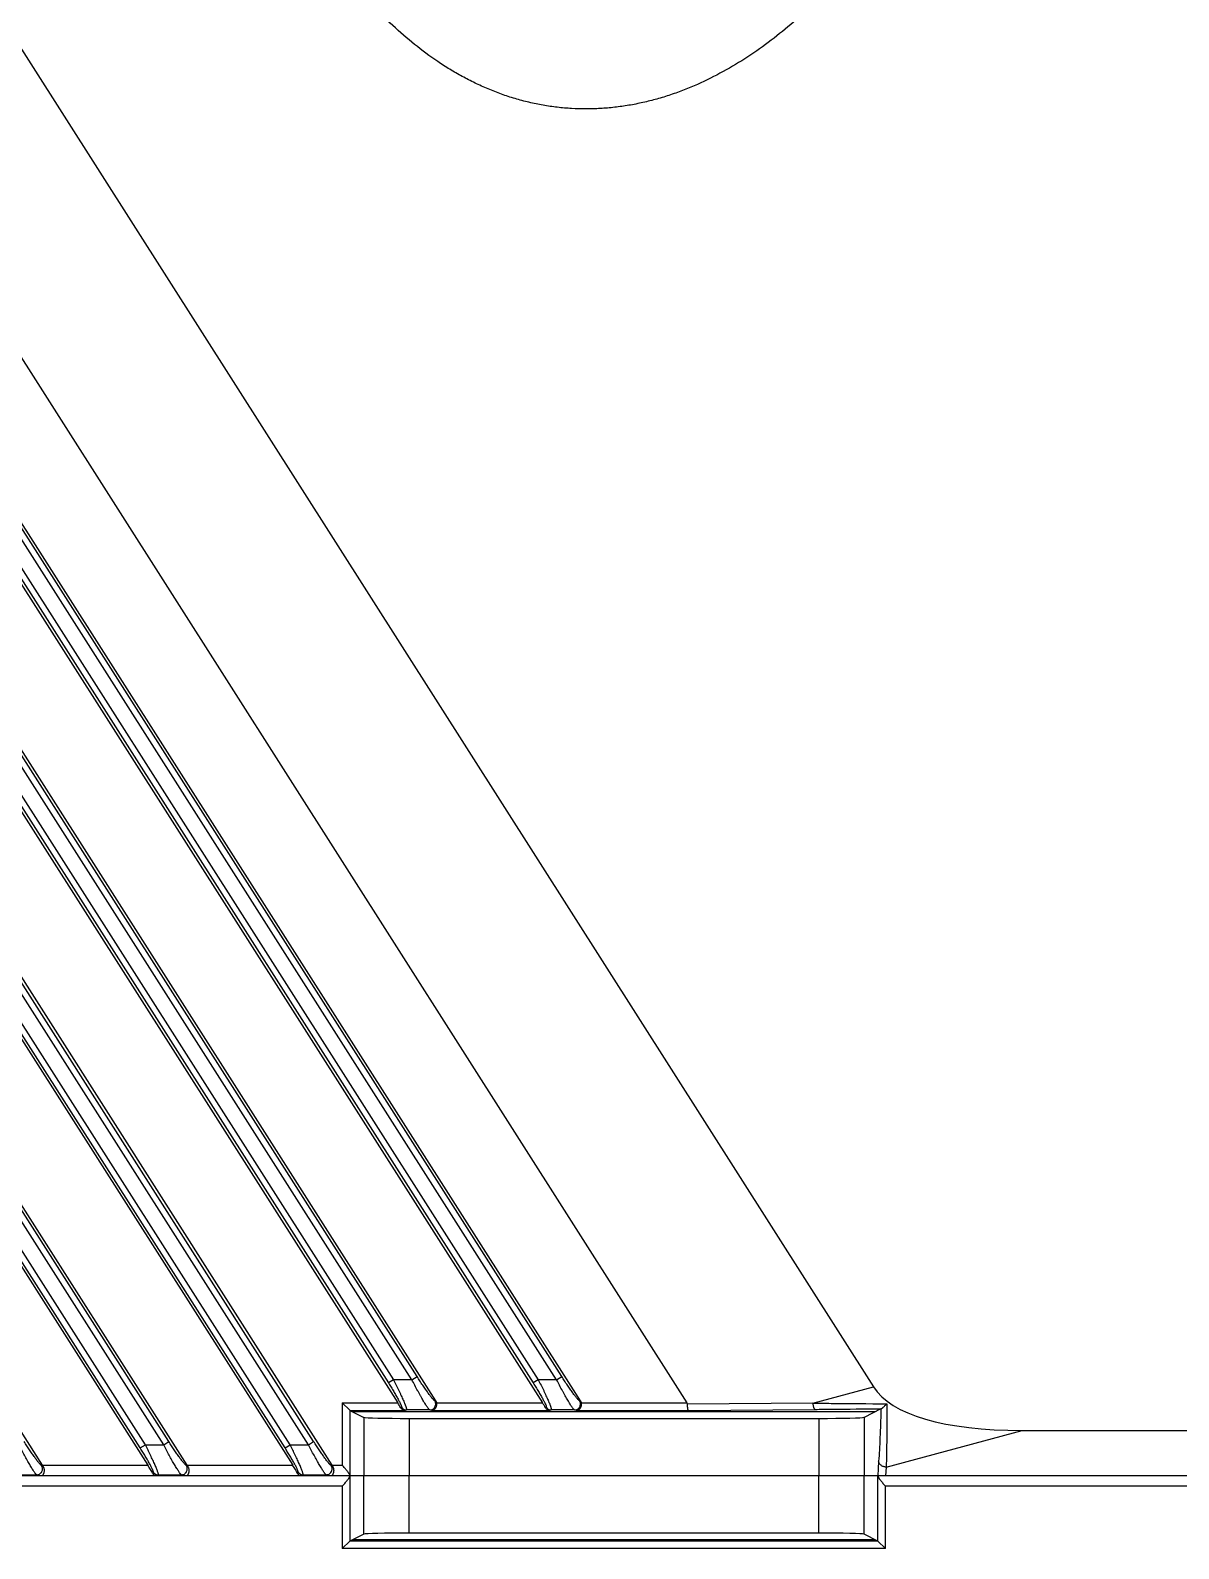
# Model space of a CAD drawing. Header units: millimetres. Extents: x 620 to 19791, y 2539 to 6969.
# Drawn here: x 14177.7 to 14253.9, y 5144.2 to 5244.9 of the extents above; entities that cross this region are included whole.
import ezdxf

# ---------------------------------------------------------------- set-up
doc = ezdxf.new("R2010")
doc.units = ezdxf.units.MM

# ---------------------------------------------------------------- blocks, each defined once
blk = doc.blocks.new('DTGFH')
at = {"color": 7, "linetype": 'Continuous'}
for p, q in [((9401.05, 4441.2), (8801.05, 4441.2)), ((8972.53, 4440.5), (8938.47, 4440.5)), ((8972.53, 4440.5), (8972.53, 4436.37)), ((8973.03, 4441.16), (8973.03, 4436.87)), ((8973.96, 4437.33), (8973.96, 4441.2)), ((8976.96, 4437.4), (8976.96, 4441.2)), ((9004.14, 4437.4), (9004.14, 4441.2)), ((9007.14, 4437.33), (9007.14, 4441.2)), ((9008.06, 4436.87), (9008.06, 4441.16)), ((9008.56, 4436.37), (9008.56, 4440.5)), ((9146.91, 4440.5), (9008.56, 4440.5)), ((8973.96, 4437.33), (8973.03, 4436.87)), ((9004.14, 4437.4), (8976.96, 4437.4)), ((9008.06, 4436.87), (9007.14, 4437.33)), ((8973.03, 4436.87), (8972.53, 4436.37)), ((9008.56, 4436.37), (8972.53, 4436.37)), ((9008.06, 4436.87), (8973.03, 4436.87)), ((9007.89, 4436.95), (8973.21, 4436.95)), ((9008.56, 4436.37), (9008.06, 4436.87)), ((8803.44, 4409.83), (8995.39, 4108.53)), ((8819.62, 4404.91), (9007.76, 4109.59)), ((8988.34, 4108.66), (8801.78, 4401.5)), ((8986.75, 4110.06), (8803.1, 4398.34)), ((8987.09, 4110.28), (8803.44, 4398.55)), ((8801.75, 4397.46), (8985.81, 4108.53)), ((8802.76, 4396.21), (8985.2, 4109.85)), ((8803.1, 4396.42), (8985.53, 4110.06)), ((8978.74, 4108.66), (8801.78, 4386.42)), ((8977.15, 4110.06), (8803.1, 4383.26)), ((8977.49, 4110.28), (8803.44, 4383.48)), ((8801.75, 4382.38), (8976.21, 4108.53)), ((8802.76, 4381.13), (8975.59, 4109.85)), ((8803.1, 4381.35), (8975.93, 4110.06)), ((8971.85, 4104.4), (8801.78, 4371.35)), ((8970.29, 4105.75), (8803.1, 4368.19)), ((8970.63, 4105.97), (8803.44, 4368.4)), ((8801.75, 4367.3), (8969.24, 4104.4)), ((8968.73, 4105.54), (8802.76, 4366.06)), ((8969.07, 4105.75), (8803.1, 4366.27)), ((8962.24, 4104.4), (8801.78, 4356.27)), ((8960.69, 4105.75), (8803.1, 4353.11)), ((8961.02, 4105.97), (8803.44, 4353.33)), ((8801.75, 4352.23), (8959.63, 4104.4)), ((8959.13, 4105.54), (8802.76, 4350.98)), ((8959.47, 4105.75), (8803.1, 4351.2)), ((8952.64, 4104.4), (8801.78, 4341.19)), ((8975.93, 4110.06), (8975.59, 4109.85)), ((8977.15, 4110.06), (8975.93, 4110.06)), ((8977.15, 4110.06), (8977.49, 4110.28)), ((8985.53, 4110.06), (8985.2, 4109.85)), ((8986.75, 4110.06), (8985.53, 4110.06)), ((8986.75, 4110.06), (8987.09, 4110.28)), ((9003.75, 4108.51), (9007.76, 4109.59)), ((8972.53, 4108.53), (8973.03, 4108.04)), ((8972.53, 4108.53), (8976.21, 4108.53)), ((8972.53, 4108.53), (8972.53, 4104.4)), ((8973.03, 4108.04), (8973.03, 4103.74)), ((8973.03, 4108.03), (8973.96, 4107.57)), ((8973.03, 4108.03), (8976.7, 4108.03)), ((8976.39, 4108.23), (8976.45, 4108.25)), ((8976.79, 4108.06), (8976.7, 4108.03)), ((8978.33, 4108.06), (8976.79, 4108.06)), ((8978.46, 4108.03), (8978.33, 4108.06)), ((8978.46, 4108.03), (8986.3, 4108.03)), ((8978.74, 4108.66), (8978.67, 4108.68)), ((8978.79, 4108.53), (8985.81, 4108.53)), ((8985.99, 4108.23), (8986.05, 4108.25)), ((8986.39, 4108.06), (8986.3, 4108.03)), ((8987.93, 4108.06), (8986.39, 4108.06)), ((8988.06, 4108.03), (8987.93, 4108.06)), ((8988.06, 4108.03), (8995.5, 4108.03)), ((8988.34, 4108.66), (8988.27, 4108.68)), ((8988.39, 4108.53), (8995.39, 4108.53)), ((9003.75, 4108.51), (8995.42, 4108.44)), ((8995.5, 4108.03), (9003.89, 4108.1)), ((9008.26, 4108.13), (9007.14, 4107.57)), ((8973.21, 4107.95), (9007.89, 4107.95)), ((8973.96, 4107.57), (8973.96, 4103.7)), ((8976.96, 4107.5), (9004.14, 4107.5)), ((8976.96, 4107.5), (8976.96, 4103.7)), ((9004.14, 4107.5), (9004.14, 4103.7)), ((9007.14, 4107.57), (9007.14, 4103.7)), ((8960.69, 4105.75), (8961.02, 4105.97)), ((8970.29, 4105.75), (8970.63, 4105.97)), ((9008.61, 4104.27), (9017.63, 4106.7)), ((9017.63, 4106.7), (9037.82, 4106.7)), ((8959.13, 4105.54), (8959.47, 4105.75)), ((8959.47, 4105.75), (8960.69, 4105.75)), ((8968.73, 4105.54), (8969.07, 4105.75)), ((8969.07, 4105.75), (8970.29, 4105.75)), ((8952.69, 4104.31), (8952.59, 4104.37)), ((8952.64, 4104.4), (8959.63, 4104.4)), ((8959.95, 4103.86), (8959.99, 4103.94)), ((8962.3, 4104.31), (8962.19, 4104.37)), ((8962.24, 4104.4), (8969.24, 4104.4)), ((8969.55, 4103.86), (8969.6, 4103.94)), ((8971.9, 4104.31), (8971.79, 4104.37)), ((8971.85, 4104.4), (8972.53, 4104.4)), ((9008.11, 4104.67), (9008.05, 4103.7)), ((9008.61, 4104.27), (9008.57, 4103.7)), ((9401.05, 4103.7), (8801.55, 4103.7)), ((8950.73, 4103.76), (8952.25, 4103.76)), ((8952.36, 4103.7), (8952.25, 4103.76)), ((8960.3, 4103.7), (8960.33, 4103.76)), ((8960.33, 4103.76), (8961.85, 4103.76)), ((8961.96, 4103.7), (8961.85, 4103.76)), ((8969.9, 4103.7), (8969.93, 4103.76)), ((8969.93, 4103.76), (8971.46, 4103.76)), ((8971.57, 4103.7), (8971.46, 4103.76))]:
    blk.add_line(p, q, dxfattribs=at)
for centre, radius, start, end in [((8976.79, 4108.46), 0.399, 212.3207, 269.8089), ((8986.39, 4108.46), 0.399, 212.3207, 269.8089), ((8960.33, 4104.16), 0.402, 212.7568, 269.7432), ((8969.94, 4104.16), 0.402, 212.7568, 269.7432)]:
    blk.add_arc(centre, radius, start, end, dxfattribs=at)
for centre, major_axis, ratio, start_param, end_param in [((8973.04, 4440.5), (0, 0.7), 0.052408, 0, 0.329), ((9008.05, 4440.5), (0, 0.7), 0.052408, -0.329, 0), ((8976.96, 4437.32), (3, 0), 0.026186, 1.570796, 3.089233), ((9004.14, 4437.32), (3, 0), 0.026186, 0.05236, 1.570796), ((8973.03, 4436.37), (0, 0.5), 0.052408, 0.02618, 0.05236), ((9008.06, 4436.37), (0, 0.5), 0.052408, -0.05236, -0.02618), ((9030.99, 4116.7), (23.56, 6.35), 0.327795, -3.039123, -2.25892), ((8973.03, 4108.53), (0, 0.5), 0.052408, -3.193953, -3.167773), ((8976.16, 4108.53), (-0.321, 0.499), 0.073624, -2.273247, -1.618026), ((8978.4, 4108.45), (0.394, -0.086), 0.992492, 0.434723, 0.777592), ((8985.76, 4108.53), (-0.321, 0.499), 0.073624, -2.273247, -1.618026), ((8988, 4108.45), (0.394, -0.086), 0.992492, 0.434723, 0.777592), ((8993.76, 4108.53), (1.66, -0.1), 0.294337, 0.028045, 0.211555), ((8976.96, 4107.58), (3, 0), 0.026186, -3.089233, -1.570796), ((9004.14, 4107.58), (3, 0), 0.026186, -1.570796, -0.05236), ((8952.71, 4104.4), (-0.449, 0.699), 0.073624, 1.523567, 1.649478), ((8959.56, 4104.4), (-0.449, 0.699), 0.073624, -2.493847, -1.618026), ((8962.31, 4104.4), (-0.449, 0.699), 0.073624, 1.523567, 1.649478), ((8969.16, 4104.4), (-0.449, 0.699), 0.073624, -2.493847, -1.618026), ((8971.92, 4104.4), (-0.449, 0.699), 0.073624, 1.523567, 1.649478), ((8973.04, 4104.4), (0, 0.7), 0.052408, -3.470593, -3.141593)]:
    blk.add_ellipse(centre, major_axis=major_axis, ratio=ratio, start_param=start_param, end_param=end_param, dxfattribs=at)
for points, knots in [([(8972.53, 4440.5), (8972.56, 4440.53), (8972.62, 4440.6), (8972.7, 4440.69), (8972.77, 4440.79), (8972.85, 4440.88), (8972.9, 4440.95), (8972.94, 4441), (8972.97, 4441.04), (8972.99, 4441.08), (8973.01, 4441.11), (8973.02, 4441.13), (8973.03, 4441.14), (8973.03, 4441.15), (8973.03, 4441.16), (8973.03, 4441.16)], [0, 0, 0, 0, 0.152678, 0.303619, 0.450743, 0.591561, 0.722626, 0.783052, 0.839064, 0.889738, 0.93406, 0.953523, 0.971039, 0.986537, 1, 1, 1, 1]), ([(9008.06, 4441.16), (9008.06, 4441.16), (9008.07, 4441.15), (9008.07, 4441.14), (9008.08, 4441.13), (9008.09, 4441.11), (9008.1, 4441.08), (9008.13, 4441.04), (9008.15, 4441), (9008.19, 4440.95), (9008.25, 4440.88), (9008.32, 4440.79), (9008.4, 4440.69), (9008.48, 4440.6), (9008.54, 4440.53), (9008.56, 4440.5)], [0, 0, 0, 0, 0.013463, 0.028958, 0.046471, 0.065932, 0.110248, 0.160922, 0.216933, 0.277361, 0.408429, 0.549248, 0.696374, 0.84732, 1, 1, 1, 1]), ([(9013.6, 4214.29), (9013.26, 4213.75), (9012.58, 4212.68), (9011.54, 4211.08), (9010.48, 4209.49), (9009.03, 4207.41), (9007.49, 4205.38), (9005.85, 4203.45), (9004.55, 4202.05), (9003.18, 4200.72), (9001.74, 4199.47), (9000.23, 4198.31), (8998.63, 4197.27), (8996.96, 4196.35), (8995.51, 4195.7), (8994.31, 4195.27), (8993.4, 4194.99), (8992.48, 4194.76), (8991.54, 4194.57), (8990.6, 4194.44), (8989.65, 4194.36), (8988.69, 4194.33), (8987.74, 4194.36), (8986.79, 4194.44), (8985.85, 4194.58), (8984.91, 4194.77), (8983.99, 4195.02), (8983.08, 4195.31), (8982.2, 4195.66), (8981.33, 4196.05), (8980.48, 4196.49), (8979.65, 4196.96), (8978.59, 4197.65), (8977.31, 4198.6), (8975.87, 4199.86), (8974.75, 4200.98), (8973.9, 4201.93), (8973.07, 4202.89), (8972.08, 4204.13), (8970.96, 4205.67), (8969.88, 4207.24), (8968.84, 4208.84), (8968.16, 4209.91), (8967.82, 4210.45)], [0, 0, 0, 0, 0.031249, 0.062498, 0.093748, 0.124998, 0.187492, 0.218743, 0.249993, 0.281244, 0.312494, 0.343743, 0.374991, 0.406237, 0.437482, 0.453109, 0.468735, 0.484362, 0.499988, 0.515614, 0.531241, 0.546867, 0.562493, 0.578119, 0.593745, 0.609372, 0.624998, 0.640624, 0.656251, 0.671877, 0.687503, 0.70313, 0.718756, 0.750003, 0.78125, 0.8125, 0.828126, 0.843753, 0.875003, 0.906253, 0.937502, 0.968751, 1, 1, 1, 1]), ([(8975.93, 4110.06), (8975.99, 4109.94), (8976.11, 4109.7), (8976.25, 4109.41), (8976.36, 4109.18), (8976.44, 4109.01), (8976.51, 4108.86), (8976.57, 4108.71), (8976.63, 4108.57), (8976.68, 4108.47), (8976.71, 4108.39), (8976.73, 4108.34), (8976.74, 4108.29), (8976.76, 4108.25), (8976.77, 4108.21), (8976.78, 4108.17), (8976.79, 4108.14), (8976.79, 4108.12), (8976.8, 4108.1), (8976.8, 4108.08), (8976.8, 4108.08), (8976.79, 4108.07), (8976.79, 4108.07), (8976.79, 4108.06), (8976.79, 4108.06), (8976.79, 4108.06)], [0, 0, 0, 0, 0.184726, 0.364404, 0.450654, 0.53352, 0.612205, 0.685869, 0.753643, 0.814644, 0.842334, 0.868009, 0.891573, 0.912933, 0.932009, 0.94873, 0.963045, 0.974919, 0.984358, 0.988185, 0.991438, 0.994155, 0.996399, 0.998285, 1, 1, 1, 1]), ([(8978.33, 4108.06), (8978.33, 4108.06), (8978.32, 4108.06), (8978.32, 4108.07), (8978.31, 4108.07), (8978.3, 4108.08), (8978.29, 4108.09), (8978.27, 4108.12), (8978.25, 4108.14), (8978.21, 4108.19), (8978.17, 4108.25), (8978.11, 4108.34), (8978.04, 4108.45), (8977.96, 4108.57), (8977.88, 4108.71), (8977.8, 4108.85), (8977.71, 4109.01), (8977.62, 4109.17), (8977.5, 4109.4), (8977.34, 4109.7), (8977.21, 4109.94), (8977.15, 4110.06)], [0, 0, 0, 0, 0.002443, 0.00539, 0.00888, 0.012933, 0.022763, 0.034902, 0.049322, 0.065972, 0.105666, 0.15334, 0.20827, 0.269706, 0.336901, 0.409127, 0.485683, 0.565896, 0.649126, 0.822164, 1, 1, 1, 1]), ([(8978.67, 4108.68), (8978.66, 4108.68), (8978.66, 4108.68), (8978.65, 4108.68), (8978.64, 4108.69), (8978.62, 4108.7), (8978.6, 4108.72), (8978.58, 4108.74), (8978.54, 4108.78), (8978.5, 4108.83), (8978.43, 4108.91), (8978.36, 4109), (8978.29, 4109.1), (8978.21, 4109.21), (8978.13, 4109.32), (8978.01, 4109.49), (8977.86, 4109.71), (8977.67, 4109.99), (8977.55, 4110.18), (8977.49, 4110.28)], [0, 0, 0, 0, 0.002893, 0.006322, 0.014899, 0.025845, 0.039152, 0.054766, 0.072609, 0.114587, 0.164252, 0.220735, 0.283185, 0.350804, 0.422853, 0.498652, 0.659054, 0.827524, 1, 1, 1, 1]), ([(8985.53, 4110.06), (8985.59, 4109.94), (8985.71, 4109.7), (8985.86, 4109.41), (8985.97, 4109.18), (8986.04, 4109.01), (8986.11, 4108.86), (8986.18, 4108.71), (8986.24, 4108.57), (8986.28, 4108.47), (8986.31, 4108.39), (8986.33, 4108.34), (8986.35, 4108.29), (8986.36, 4108.25), (8986.37, 4108.21), (8986.38, 4108.17), (8986.39, 4108.14), (8986.4, 4108.12), (8986.4, 4108.1), (8986.4, 4108.08), (8986.4, 4108.08), (8986.4, 4108.07), (8986.4, 4108.07), (8986.39, 4108.06), (8986.39, 4108.06), (8986.39, 4108.06)], [0, 0, 0, 0, 0.184726, 0.364404, 0.450654, 0.53352, 0.612205, 0.685869, 0.753643, 0.814644, 0.842334, 0.868009, 0.891573, 0.912933, 0.932009, 0.94873, 0.963045, 0.974919, 0.984358, 0.988185, 0.991438, 0.994155, 0.996399, 0.998285, 1, 1, 1, 1]), ([(8987.93, 4108.06), (8987.93, 4108.06), (8987.93, 4108.06), (8987.92, 4108.07), (8987.92, 4108.07), (8987.91, 4108.08), (8987.89, 4108.09), (8987.87, 4108.12), (8987.85, 4108.14), (8987.82, 4108.19), (8987.77, 4108.25), (8987.71, 4108.34), (8987.64, 4108.45), (8987.57, 4108.57), (8987.49, 4108.71), (8987.4, 4108.85), (8987.32, 4109.01), (8987.23, 4109.17), (8987.1, 4109.4), (8986.94, 4109.7), (8986.82, 4109.94), (8986.75, 4110.06)], [0, 0, 0, 0, 0.002443, 0.00539, 0.00888, 0.012933, 0.022763, 0.034902, 0.049322, 0.065972, 0.105666, 0.15334, 0.20827, 0.269706, 0.336901, 0.409127, 0.485683, 0.565896, 0.649126, 0.822164, 1, 1, 1, 1]), ([(8988.27, 4108.68), (8988.27, 4108.68), (8988.26, 4108.68), (8988.26, 4108.68), (8988.24, 4108.69), (8988.23, 4108.7), (8988.21, 4108.72), (8988.18, 4108.74), (8988.15, 4108.78), (8988.1, 4108.83), (8988.04, 4108.91), (8987.97, 4109), (8987.89, 4109.1), (8987.81, 4109.21), (8987.73, 4109.32), (8987.61, 4109.49), (8987.46, 4109.71), (8987.27, 4109.99), (8987.15, 4110.18), (8987.09, 4110.28)], [0, 0, 0, 0, 0.002893, 0.006322, 0.014899, 0.025845, 0.039152, 0.054766, 0.072609, 0.114587, 0.164252, 0.220735, 0.283185, 0.350804, 0.422853, 0.498652, 0.659054, 0.827524, 1, 1, 1, 1]), ([(8975.59, 4109.85), (8975.65, 4109.75), (8975.77, 4109.57), (8975.91, 4109.34), (8976.02, 4109.16), (8976.09, 4109.03), (8976.16, 4108.9), (8976.23, 4108.78), (8976.29, 4108.67), (8976.33, 4108.59), (8976.36, 4108.52), (8976.38, 4108.48), (8976.4, 4108.44), (8976.42, 4108.4), (8976.43, 4108.37), (8976.44, 4108.34), (8976.45, 4108.31), (8976.46, 4108.29), (8976.46, 4108.28), (8976.46, 4108.27), (8976.46, 4108.26), (8976.46, 4108.26), (8976.46, 4108.25), (8976.45, 4108.25), (8976.45, 4108.25), (8976.45, 4108.25)], [0, 0, 0, 0, 0.181438, 0.358605, 0.444098, 0.526615, 0.605384, 0.679551, 0.74819, 0.810312, 0.838612, 0.864901, 0.889059, 0.910969, 0.930526, 0.94764, 0.962243, 0.974296, 0.98381, 0.987648, 0.99091, 0.993649, 0.995962, 0.998006, 1, 1, 1, 1]), ([(8985.2, 4109.85), (8985.26, 4109.75), (8985.37, 4109.57), (8985.51, 4109.34), (8985.62, 4109.16), (8985.7, 4109.03), (8985.77, 4108.9), (8985.83, 4108.78), (8985.89, 4108.67), (8985.94, 4108.59), (8985.97, 4108.52), (8985.99, 4108.48), (8986.01, 4108.44), (8986.02, 4108.4), (8986.04, 4108.37), (8986.05, 4108.34), (8986.06, 4108.31), (8986.06, 4108.29), (8986.06, 4108.28), (8986.06, 4108.27), (8986.06, 4108.26), (8986.06, 4108.26), (8986.06, 4108.25), (8986.06, 4108.25), (8986.06, 4108.25), (8986.05, 4108.25)], [0, 0, 0, 0, 0.181438, 0.358605, 0.444098, 0.526615, 0.605384, 0.679551, 0.74819, 0.810312, 0.838612, 0.864901, 0.889059, 0.910969, 0.930526, 0.94764, 0.962243, 0.974296, 0.98381, 0.987648, 0.99091, 0.993649, 0.995962, 0.998006, 1, 1, 1, 1]), ([(8976.39, 4108.23), (8976.41, 4108.2), (8976.45, 4108.14), (8976.53, 4108.08), (8976.61, 4108.05), (8976.67, 4108.04), (8976.7, 4108.03)], [0, 0, 0, 0, 0.280934, 0.535713, 0.772708, 1, 1, 1, 1]), ([(8978.33, 4108.06), (8978.37, 4108.06), (8978.44, 4108.07), (8978.53, 4108.11), (8978.62, 4108.18), (8978.68, 4108.27), (8978.72, 4108.37), (8978.73, 4108.47), (8978.71, 4108.58), (8978.68, 4108.65), (8978.67, 4108.68)], [0, 0, 0, 0, 0.124488, 0.249166, 0.374099, 0.499253, 0.624543, 0.749843, 0.875021, 1, 1, 1, 1]), ([(8978.46, 4108.03), (8978.48, 4108.04), (8978.52, 4108.04), (8978.59, 4108.07), (8978.65, 4108.11), (8978.7, 4108.15), (8978.73, 4108.2), (8978.76, 4108.25), (8978.79, 4108.33), (8978.8, 4108.43), (8978.8, 4108.5), (8978.79, 4108.53)], [0, 0, 0, 0, 0.098793, 0.200838, 0.308654, 0.424788, 0.486837, 0.551839, 0.69107, 0.841979, 1, 1, 1, 1]), ([(8985.99, 4108.23), (8986.01, 4108.2), (8986.05, 4108.14), (8986.13, 4108.08), (8986.21, 4108.05), (8986.27, 4108.04), (8986.3, 4108.03)], [0, 0, 0, 0, 0.280934, 0.535713, 0.772708, 1, 1, 1, 1]), ([(8987.93, 4108.06), (8987.97, 4108.06), (8988.04, 4108.07), (8988.14, 4108.11), (8988.22, 4108.18), (8988.29, 4108.27), (8988.32, 4108.37), (8988.34, 4108.47), (8988.32, 4108.58), (8988.29, 4108.65), (8988.27, 4108.68)], [0, 0, 0, 0, 0.124488, 0.249166, 0.374099, 0.499253, 0.624543, 0.749843, 0.875021, 1, 1, 1, 1]), ([(8988.06, 4108.03), (8988.08, 4108.04), (8988.13, 4108.04), (8988.19, 4108.07), (8988.26, 4108.11), (8988.3, 4108.15), (8988.33, 4108.2), (8988.37, 4108.25), (8988.39, 4108.33), (8988.41, 4108.43), (8988.4, 4108.5), (8988.39, 4108.53)], [0, 0, 0, 0, 0.098793, 0.200838, 0.308654, 0.424788, 0.486837, 0.551839, 0.69107, 0.841979, 1, 1, 1, 1]), ([(8995.5, 4108.03), (8995.49, 4108.03), (8995.49, 4108.04), (8995.49, 4108.04), (8995.48, 4108.05), (8995.48, 4108.05), (8995.47, 4108.07), (8995.46, 4108.09), (8995.46, 4108.11), (8995.45, 4108.13), (8995.45, 4108.16), (8995.44, 4108.22), (8995.43, 4108.29), (8995.43, 4108.36), (8995.42, 4108.42), (8995.42, 4108.44)], [0, 0, 0, 0, 0.016551, 0.026538, 0.037992, 0.065827, 0.100718, 0.142844, 0.192139, 0.248419, 0.311386, 0.455854, 0.62189, 0.804989, 1, 1, 1, 1]), ([(9003.75, 4108.51), (9003.75, 4108.48), (9003.75, 4108.43), (9003.76, 4108.35), (9003.78, 4108.28), (9003.79, 4108.23), (9003.81, 4108.2), (9003.82, 4108.17), (9003.83, 4108.15), (9003.84, 4108.14), (9003.85, 4108.12), (9003.86, 4108.11), (9003.88, 4108.1), (9003.89, 4108.1), (9003.89, 4108.1)], [0, 0, 0, 0, 0.181895, 0.353814, 0.511354, 0.650824, 0.712868, 0.769421, 0.820355, 0.865671, 0.905581, 0.940591, 0.971598, 1, 1, 1, 1]), ([(9003.75, 4108.51), (9004.15, 4108.51), (9005.79, 4108.49), (9007.42, 4108.48), (9008.65, 4108.47)], [0, 0, 0, 0, 0.248786, 1, 1, 1, 1]), ([(9003.89, 4108.1), (9004.25, 4108.11), (9005.71, 4108.12), (9007.17, 4108.13), (9008.27, 4108.14)], [0, 0, 0, 0, 0.248958, 1, 1, 1, 1]), ([(9008.26, 4108.13), (9008.25, 4107.8), (9008.24, 4107.17), (9008.2, 4106.26), (9008.16, 4105.43), (9008.13, 4104.91), (9008.11, 4104.67)], [0, 0, 0, 0, 0.286263, 0.550578, 0.789491, 1, 1, 1, 1]), ([(9008.26, 4108.13), (9008.26, 4108.13), (9008.26, 4108.13), (9008.27, 4108.14), (9008.27, 4108.14)], [0, 0, 0, 0, 0.382899, 1, 1, 1, 1]), ([(9008.27, 4108.14), (9008.27, 4108.14), (9008.27, 4108.14), (9008.28, 4108.14), (9008.29, 4108.15), (9008.31, 4108.16), (9008.33, 4108.17), (9008.35, 4108.19), (9008.37, 4108.2), (9008.39, 4108.22), (9008.43, 4108.25), (9008.47, 4108.29), (9008.53, 4108.35), (9008.59, 4108.41), (9008.63, 4108.45), (9008.65, 4108.47)], [0, 0, 0, 0, 0.008865, 0.019998, 0.048829, 0.085738, 0.129809, 0.180206, 0.236182, 0.297108, 0.362453, 0.504598, 0.659652, 0.825423, 1, 1, 1, 1]), ([(9008.65, 4108.47), (9008.65, 4108.07), (9008.65, 4107.29), (9008.65, 4106.18), (9008.63, 4105.18), (9008.62, 4104.56), (9008.61, 4104.27)], [0, 0, 0, 0, 0.288225, 0.553971, 0.792558, 1, 1, 1, 1]), ([(8952.59, 4104.37), (8952.58, 4104.37), (8952.57, 4104.38), (8952.55, 4104.4), (8952.53, 4104.41), (8952.51, 4104.43), (8952.49, 4104.46), (8952.45, 4104.5), (8952.4, 4104.56), (8952.34, 4104.63), (8952.27, 4104.72), (8952.2, 4104.82), (8952.12, 4104.93), (8952.04, 4105.04), (8951.92, 4105.2), (8951.78, 4105.42), (8951.6, 4105.69), (8951.48, 4105.87), (8951.42, 4105.97)], [0, 0, 0, 0, 0.008615, 0.019455, 0.032505, 0.047714, 0.065009, 0.084305, 0.128526, 0.179599, 0.236742, 0.299202, 0.366274, 0.437309, 0.511707, 0.668418, 0.832402, 1, 1, 1, 1]), ([(8962.19, 4104.37), (8962.18, 4104.37), (8962.17, 4104.38), (8962.16, 4104.4), (8962.14, 4104.41), (8962.12, 4104.43), (8962.09, 4104.46), (8962.06, 4104.5), (8962.01, 4104.56), (8961.95, 4104.63), (8961.88, 4104.72), (8961.8, 4104.82), (8961.72, 4104.93), (8961.64, 4105.04), (8961.53, 4105.2), (8961.38, 4105.42), (8961.2, 4105.69), (8961.08, 4105.87), (8961.02, 4105.97)], [0, 0, 0, 0, 0.008615, 0.019455, 0.032505, 0.047714, 0.065009, 0.084305, 0.128526, 0.179599, 0.236742, 0.299202, 0.366274, 0.437309, 0.511707, 0.668418, 0.832402, 1, 1, 1, 1]), ([(8971.79, 4104.37), (8971.79, 4104.37), (8971.78, 4104.38), (8971.76, 4104.4), (8971.74, 4104.41), (8971.72, 4104.43), (8971.7, 4104.46), (8971.66, 4104.5), (8971.61, 4104.56), (8971.55, 4104.63), (8971.48, 4104.72), (8971.41, 4104.82), (8971.33, 4104.93), (8971.25, 4105.04), (8971.13, 4105.2), (8970.98, 4105.42), (8970.81, 4105.69), (8970.69, 4105.87), (8970.63, 4105.97)], [0, 0, 0, 0, 0.008615, 0.019455, 0.032505, 0.047714, 0.065009, 0.084305, 0.128526, 0.179599, 0.236742, 0.299202, 0.366274, 0.437309, 0.511707, 0.668418, 0.832402, 1, 1, 1, 1]), ([(8952.25, 4103.76), (8952.24, 4103.76), (8952.23, 4103.77), (8952.22, 4103.79), (8952.2, 4103.81), (8952.18, 4103.83), (8952.16, 4103.86), (8952.12, 4103.91), (8952.07, 4103.98), (8952.01, 4104.08), (8951.94, 4104.18), (8951.87, 4104.31), (8951.79, 4104.44), (8951.71, 4104.58), (8951.59, 4104.79), (8951.44, 4105.06), (8951.26, 4105.4), (8951.14, 4105.63), (8951.08, 4105.75)], [0, 0, 0, 0, 0.007664, 0.017477, 0.029447, 0.043543, 0.059716, 0.077906, 0.120046, 0.169342, 0.22513, 0.286734, 0.353486, 0.424739, 0.49987, 0.659399, 0.827544, 1, 1, 1, 1]), ([(8959.99, 4103.94), (8960, 4103.95), (8960, 4103.95), (8960, 4103.96), (8960, 4103.97), (8959.99, 4103.98), (8959.99, 4104), (8959.98, 4104.03), (8959.97, 4104.06), (8959.96, 4104.09), (8959.94, 4104.14), (8959.9, 4104.21), (8959.86, 4104.3), (8959.81, 4104.4), (8959.75, 4104.51), (8959.68, 4104.62), (8959.59, 4104.79), (8959.46, 4105), (8959.3, 4105.27), (8959.19, 4105.45), (8959.13, 4105.54)], [0, 0, 0, 0, 0.005131, 0.008428, 0.012271, 0.021684, 0.033464, 0.047622, 0.064124, 0.082905, 0.10389, 0.152077, 0.207846, 0.270293, 0.338506, 0.411613, 0.488798, 0.652475, 0.824325, 1, 1, 1, 1]), ([(8960.33, 4103.76), (8960.33, 4103.76), (8960.33, 4103.76), (8960.33, 4103.77), (8960.33, 4103.79), (8960.33, 4103.81), (8960.33, 4103.83), (8960.32, 4103.86), (8960.3, 4103.91), (8960.28, 4103.98), (8960.25, 4104.08), (8960.2, 4104.19), (8960.15, 4104.31), (8960.09, 4104.44), (8960.03, 4104.59), (8959.96, 4104.74), (8959.88, 4104.9), (8959.78, 4105.12), (8959.64, 4105.41), (8959.53, 4105.64), (8959.47, 4105.75)], [0, 0, 0, 0, 0.002337, 0.005141, 0.012309, 0.021692, 0.033343, 0.047262, 0.063422, 0.102249, 0.149298, 0.203902, 0.265312, 0.332745, 0.405412, 0.48254, 0.563386, 0.647245, 0.821366, 1, 1, 1, 1]), ([(8961.85, 4103.76), (8961.85, 4103.76), (8961.84, 4103.77), (8961.82, 4103.79), (8961.8, 4103.81), (8961.78, 4103.83), (8961.76, 4103.86), (8961.73, 4103.91), (8961.68, 4103.98), (8961.62, 4104.08), (8961.55, 4104.18), (8961.47, 4104.31), (8961.4, 4104.44), (8961.31, 4104.58), (8961.2, 4104.79), (8961.05, 4105.06), (8960.87, 4105.4), (8960.75, 4105.63), (8960.69, 4105.75)], [0, 0, 0, 0, 0.007664, 0.017477, 0.029447, 0.043543, 0.059716, 0.077906, 0.120046, 0.169342, 0.22513, 0.286734, 0.353486, 0.424739, 0.49987, 0.659399, 0.827544, 1, 1, 1, 1]), ([(8969.6, 4103.94), (8969.6, 4103.95), (8969.6, 4103.95), (8969.6, 4103.96), (8969.6, 4103.97), (8969.6, 4103.98), (8969.59, 4104), (8969.58, 4104.03), (8969.57, 4104.06), (8969.56, 4104.09), (8969.54, 4104.14), (8969.51, 4104.21), (8969.46, 4104.3), (8969.41, 4104.4), (8969.35, 4104.51), (8969.29, 4104.62), (8969.19, 4104.79), (8969.07, 4105), (8968.9, 4105.27), (8968.79, 4105.45), (8968.73, 4105.54)], [0, 0, 0, 0, 0.005131, 0.008428, 0.012271, 0.021684, 0.033464, 0.047622, 0.064124, 0.082905, 0.10389, 0.152077, 0.207846, 0.270293, 0.338506, 0.411613, 0.488798, 0.652475, 0.824325, 1, 1, 1, 1]), ([(8969.93, 4103.76), (8969.93, 4103.76), (8969.94, 4103.76), (8969.94, 4103.77), (8969.94, 4103.79), (8969.93, 4103.81), (8969.93, 4103.83), (8969.92, 4103.86), (8969.91, 4103.91), (8969.88, 4103.98), (8969.85, 4104.08), (8969.81, 4104.19), (8969.75, 4104.31), (8969.7, 4104.44), (8969.63, 4104.59), (8969.56, 4104.74), (8969.49, 4104.9), (8969.38, 4105.12), (8969.24, 4105.41), (8969.13, 4105.64), (8969.07, 4105.75)], [0, 0, 0, 0, 0.002337, 0.005141, 0.012309, 0.021692, 0.033343, 0.047262, 0.063422, 0.102249, 0.149298, 0.203902, 0.265312, 0.332745, 0.405412, 0.48254, 0.563386, 0.647245, 0.821366, 1, 1, 1, 1]), ([(8971.46, 4103.76), (8971.45, 4103.76), (8971.44, 4103.77), (8971.43, 4103.79), (8971.41, 4103.81), (8971.39, 4103.83), (8971.36, 4103.86), (8971.33, 4103.91), (8971.28, 4103.98), (8971.22, 4104.08), (8971.15, 4104.18), (8971.08, 4104.31), (8971, 4104.44), (8970.92, 4104.58), (8970.8, 4104.79), (8970.65, 4105.06), (8970.47, 4105.4), (8970.35, 4105.63), (8970.29, 4105.75)], [0, 0, 0, 0, 0.007664, 0.017477, 0.029447, 0.043543, 0.059716, 0.077906, 0.120046, 0.169342, 0.22513, 0.286734, 0.353486, 0.424739, 0.49987, 0.659399, 0.827544, 1, 1, 1, 1]), ([(8952.25, 4103.76), (8952.28, 4103.76), (8952.35, 4103.77), (8952.45, 4103.81), (8952.54, 4103.88), (8952.6, 4103.97), (8952.64, 4104.07), (8952.65, 4104.17), (8952.63, 4104.28), (8952.6, 4104.34), (8952.59, 4104.37)], [0, 0, 0, 0, 0.124309, 0.249137, 0.374435, 0.5, 0.625565, 0.750863, 0.875691, 1, 1, 1, 1]), ([(8952.68, 4103.7), (8952.68, 4103.7), (8952.68, 4103.7), (8952.67, 4103.7), (8952.67, 4103.7), (8952.67, 4103.7), (8952.66, 4103.71), (8952.66, 4103.71), (8952.66, 4103.72), (8952.66, 4103.72), (8952.67, 4103.73), (8952.67, 4103.74), (8952.68, 4103.75), (8952.68, 4103.76), (8952.69, 4103.77), (8952.7, 4103.79), (8952.71, 4103.81), (8952.73, 4103.84), (8952.74, 4103.88), (8952.75, 4103.92), (8952.76, 4103.97), (8952.77, 4104.02), (8952.77, 4104.08), (8952.76, 4104.14), (8952.75, 4104.2), (8952.73, 4104.26), (8952.71, 4104.29), (8952.69, 4104.31)], [0, 0, 0, 0, 0.012577, 0.017811, 0.022415, 0.026524, 0.030371, 0.038422, 0.043171, 0.048577, 0.06156, 0.077442, 0.095999, 0.116978, 0.140127, 0.165209, 0.192065, 0.250601, 0.315018, 0.384942, 0.460136, 0.540384, 0.625394, 0.714676, 0.807485, 0.902935, 1, 1, 1, 1]), ([(8961.85, 4103.76), (8961.89, 4103.76), (8961.96, 4103.77), (8962.06, 4103.81), (8962.14, 4103.88), (8962.2, 4103.97), (8962.24, 4104.07), (8962.25, 4104.17), (8962.24, 4104.28), (8962.21, 4104.34), (8962.19, 4104.37)], [0, 0, 0, 0, 0.124309, 0.249137, 0.374435, 0.5, 0.625565, 0.750863, 0.875691, 1, 1, 1, 1]), ([(8962.29, 4103.7), (8962.28, 4103.7), (8962.28, 4103.7), (8962.28, 4103.7), (8962.27, 4103.7), (8962.27, 4103.7), (8962.27, 4103.71), (8962.27, 4103.71), (8962.27, 4103.72), (8962.27, 4103.72), (8962.27, 4103.73), (8962.28, 4103.74), (8962.28, 4103.75), (8962.29, 4103.76), (8962.3, 4103.77), (8962.3, 4103.79), (8962.32, 4103.81), (8962.33, 4103.84), (8962.35, 4103.88), (8962.36, 4103.92), (8962.37, 4103.97), (8962.37, 4104.02), (8962.37, 4104.08), (8962.37, 4104.14), (8962.35, 4104.2), (8962.33, 4104.26), (8962.31, 4104.29), (8962.3, 4104.31)], [0, 0, 0, 0, 0.012577, 0.017811, 0.022415, 0.026524, 0.030371, 0.038422, 0.043171, 0.048577, 0.06156, 0.077442, 0.095999, 0.116978, 0.140127, 0.165209, 0.192065, 0.250601, 0.315018, 0.384942, 0.460136, 0.540384, 0.625394, 0.714676, 0.807485, 0.902935, 1, 1, 1, 1]), ([(8971.46, 4103.76), (8971.49, 4103.76), (8971.56, 4103.77), (8971.66, 4103.81), (8971.74, 4103.88), (8971.81, 4103.97), (8971.85, 4104.07), (8971.86, 4104.17), (8971.84, 4104.28), (8971.81, 4104.34), (8971.79, 4104.37)], [0, 0, 0, 0, 0.124309, 0.249137, 0.374435, 0.5, 0.625565, 0.750863, 0.875691, 1, 1, 1, 1]), ([(8971.89, 4103.7), (8971.89, 4103.7), (8971.88, 4103.7), (8971.88, 4103.7), (8971.88, 4103.7), (8971.87, 4103.7), (8971.87, 4103.71), (8971.87, 4103.71), (8971.87, 4103.72), (8971.87, 4103.72), (8971.88, 4103.73), (8971.88, 4103.74), (8971.89, 4103.75), (8971.89, 4103.76), (8971.9, 4103.77), (8971.91, 4103.79), (8971.92, 4103.81), (8971.93, 4103.84), (8971.95, 4103.88), (8971.96, 4103.92), (8971.97, 4103.97), (8971.98, 4104.02), (8971.98, 4104.08), (8971.97, 4104.14), (8971.96, 4104.2), (8971.93, 4104.26), (8971.91, 4104.29), (8971.9, 4104.31)], [0, 0, 0, 0, 0.012577, 0.017811, 0.022415, 0.026524, 0.030371, 0.038422, 0.043171, 0.048577, 0.06156, 0.077442, 0.095999, 0.116978, 0.140127, 0.165209, 0.192065, 0.250601, 0.315018, 0.384942, 0.460136, 0.540384, 0.625394, 0.714676, 0.807485, 0.902935, 1, 1, 1, 1]), ([(8973.03, 4103.74), (8973.03, 4103.74), (8973.03, 4103.75), (8973.03, 4103.76), (8973.02, 4103.77), (8973.01, 4103.8), (8972.99, 4103.82), (8972.97, 4103.86), (8972.94, 4103.9), (8972.9, 4103.95), (8972.85, 4104.02), (8972.77, 4104.11), (8972.7, 4104.21), (8972.62, 4104.3), (8972.56, 4104.37), (8972.53, 4104.4)], [0, 0, 0, 0, 0.013463, 0.028958, 0.046471, 0.065932, 0.110248, 0.160922, 0.216933, 0.277361, 0.408429, 0.549248, 0.696374, 0.84732, 1, 1, 1, 1]), ([(9008.61, 4104.27), (9008.58, 4104.27), (9008.52, 4104.28), (9008.43, 4104.3), (9008.34, 4104.34), (9008.27, 4104.39), (9008.2, 4104.45), (9008.15, 4104.52), (9008.12, 4104.59), (9008.12, 4104.64), (9008.11, 4104.67)], [0, 0, 0, 0, 0.137044, 0.272804, 0.405608, 0.534122, 0.657537, 0.775737, 0.889404, 1, 1, 1, 1]), ([(8959.95, 4103.86), (8959.96, 4103.85), (8959.97, 4103.83), (8959.99, 4103.8), (8960.01, 4103.77), (8960.02, 4103.76), (8960.03, 4103.74), (8960.04, 4103.73), (8960.05, 4103.73), (8960.05, 4103.72), (8960.06, 4103.71), (8960.06, 4103.71), (8960.06, 4103.71), (8960.06, 4103.7), (8960.06, 4103.7), (8960.06, 4103.7), (8960.05, 4103.7), (8960.05, 4103.7), (8960.05, 4103.7)], [0, 0, 0, 0, 0.204317, 0.392896, 0.563403, 0.640806, 0.712092, 0.776327, 0.832529, 0.879525, 0.916233, 0.930591, 0.942394, 0.959733, 0.967501, 0.976309, 0.987004, 1, 1, 1, 1]), ([(8969.55, 4103.86), (8969.56, 4103.85), (8969.57, 4103.83), (8969.59, 4103.8), (8969.61, 4103.77), (8969.63, 4103.76), (8969.64, 4103.74), (8969.64, 4103.73), (8969.65, 4103.73), (8969.66, 4103.72), (8969.66, 4103.71), (8969.66, 4103.71), (8969.66, 4103.71), (8969.66, 4103.7), (8969.66, 4103.7), (8969.66, 4103.7), (8969.66, 4103.7), (8969.66, 4103.7), (8969.66, 4103.7)], [0, 0, 0, 0, 0.204317, 0.392896, 0.563403, 0.640806, 0.712092, 0.776327, 0.832529, 0.879525, 0.916233, 0.930591, 0.942394, 0.959733, 0.967501, 0.976309, 0.987004, 1, 1, 1, 1])]:
    blk.add_open_spline(points, degree=3, knots=knots, dxfattribs=at)
blk = doc.blocks.new('*U116')
blk.add_blockref('DTGFH', (-9101.05, -4276.2))
blk = doc.blocks.new('*U117')
at = {"color": 0, "linetype": 'ByBlock', "lineweight": -2, "transparency": 16777216}
for p in [(0, 1350), (0, 1012.5)]:
    blk.add_blockref('*U116', p, dxfattribs=at)

msp = doc.modelspace()

# ---------------------------------------------------------------- block references
msp.add_blockref('*U117', (14326.96016, 3971.56341))

doc.saveas('drawing.dxf')
